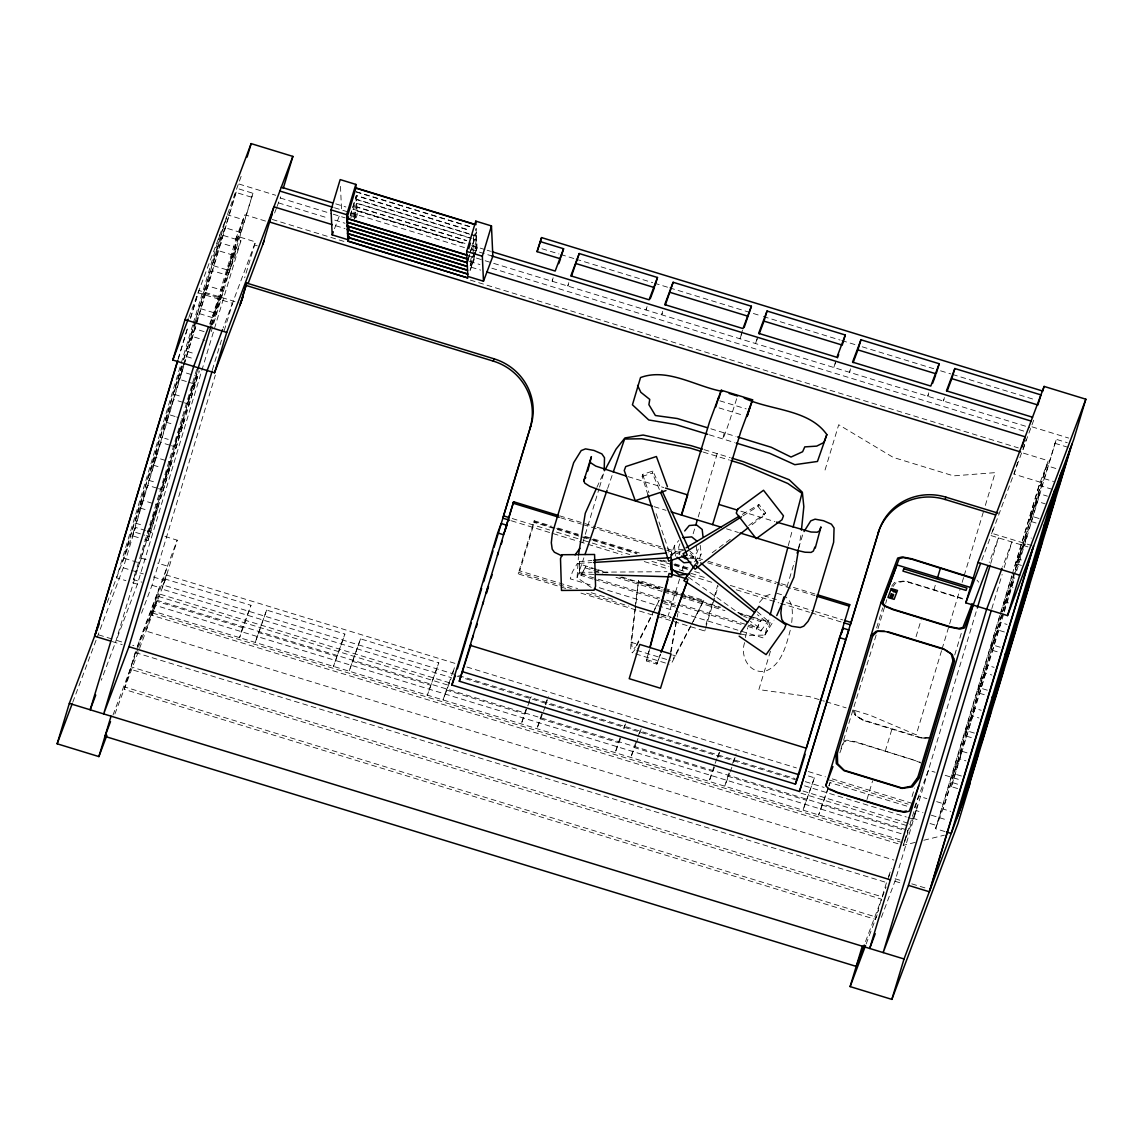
<?xml version="1.0" encoding="UTF-8"?>
<svg xmlns="http://www.w3.org/2000/svg" width="1143" height="1143" viewBox="0 0 1143 1143"><rect width="100%" height="100%" fill="white"/><g stroke="black" fill="none" stroke-linecap="round" stroke-linejoin="round"><path stroke-width="0.75" stroke-dasharray="5 3.75" d="M634.894 609.176L630.95 642.223L630.693 649.553L632.236 652.853L634.494 650.281L652.396 614.391M591.217 587.459L577.086 577.615L578.415 556.641M744.65 642.58C739.735 656.582 749.722 674.784 765.924 670.955C782.541 664.469 786.655 643.066 790.999 627.536M791.713 622.535C792.556 613.72 793.828 602.747 785.612 596.846M593.803 574.386L579.63 573.929L579.487 561.713L591.903 560.47M579.63 573.929L579.487 561.713M671.127 557.698L671.698 552.469L668.155 552.826M663.04 587.831L638.58 580.344L631.993 638.994L631.808 646.081L633.379 649.267L635.594 646.824M635.094 607.433L638.58 580.344M798.586 549.154L800.9 535.167M671.041 652.124L676.927 618.792M677.242 617.034L677.856 613.534M670.555 652.339L676.77 618.263M745.365 637.58L747.693 627.75M647.995 495.076L642.152 476.445L642.623 474.388L652.853 471.045L661.068 488.804M659.354 489.49L652.382 473.088L652.853 471.045M660.354 654.625L656.811 664.126L646.381 660.925L649.053 650.638M740.807 634.051L747.722 635.379L764.896 635.122L769.753 616.563M788.284 545.654L792.685 528.78M646.381 660.925L649.567 649.481M724.233 432.897L722.805 438.941A197.239 3.272 -73 0 0 729.72 420.553L736.992 397.707M565.685 588.431L518.208 573.886L534.21 520.779L551.169 525.98M679.614 578.958L667.955 616.477M682.114 570.614L684.114 563.928M706.045 624.221L713.661 598.789M714.175 597.089L717.718 585.23M657.239 616.463L704.717 630.993L718.19 586.03M177.994 359.416L187.781 326.969M190.352 318.426L198.082 292.794L232.415 303.309L223.171 327.898M178.337 358.859L188.124 326.398M190.695 317.854L198.939 290.522L239.187 302.852M192.738 324.969L116.529 577.801L125.93 580.673M193.253 323.255L220.013 234.429L240.887 240.816L137.403 584.187L116.315 640.294L123.058 642.352M122.458 562.042L181.408 366.446M183.38 359.902L225.442 220.342M181.866 365.86L123.901 558.198L139.546 562.985M183.837 359.331L194.31 324.569M194.81 322.94L227.386 214.813L242.002 173.922M183.752 366.117L133.817 531.838L144.761 535.195M184.266 364.417L236.787 190.167M97.098 637.537L123.301 567.8L135.474 527.409L145.49 530.466M196.653 369.432L133.331 579.558L141.818 582.158M210.041 325.012L236.815 236.172L255.503 241.902L244.688 277.778M154.005 514.536L148.761 531.481L158.634 505.22L153.934 503.777M166.935 471.616L161.692 488.561L171.564 462.301L166.878 460.858M179.88 428.682L174.636 445.641L184.509 419.381L176.679 416.981M192.81 385.762L187.566 402.722L197.439 376.447L192.753 375.018M218.684 299.923L213.441 316.868L223.314 290.608L207.669 285.821L199.239 308.239L214.884 313.025M231.615 257.004L226.371 273.949L236.244 247.688L220.599 242.887L212.169 265.319L227.814 270.105M197.839 369.232L115.457 642.566L101.284 680.271M211.226 324.812L243.045 219.613L227.386 214.813M137.403 584.187L132.188 582.601L141.375 558.127L197.868 370.703M211.784 324.512L244.873 214.755L266.062 221.242M144.847 539.61L147.976 540.568L158.634 505.22M153.319 516.336L163.206 490.076L171.564 462.301M166.264 473.416L176.136 447.142L184.509 419.381M179.194 430.497L189.066 404.222L197.439 376.447M212.541 324.769L223.314 290.608M236.244 247.688L227.886 275.463L212.227 270.662L203.797 293.094L219.456 297.88M230.943 258.804L240.816 232.529L252.946 193.253L237.301 188.452M147.976 540.568L199.411 370.918M211.241 331.627L252.946 193.253M212.341 369.932L222.471 336.914M224.185 330.641L233.272 301.038L255.503 241.902M141.518 613.205L152.019 585.273L215.341 375.147M135.317 652.324L124.158 689.358L875.395 919.372L886.554 882.339M449.599 682.828L157.634 593.431L135.403 652.567L125.001 687.072L876.252 917.1M899.97 839.848L152.148 610.876L146.061 631.079L893.883 860.05M906.085 829.661L156.548 600.161L151.976 615.32L898.098 843.777M153.462 611.376L156.505 601.275L242.587 627.636L250.974 605.304L164.892 578.944L161.849 589.045L451.399 677.699L442.998 700.03L454.443 667.598L451.899 676.013M901.141 833.676L155.019 605.219L167.464 566.114L157.677 563.128M454.928 663.354L166.378 575.015L163.335 585.102L795.057 778.54M114.914 713.946L165.035 580.573L177.208 540.182L163.863 536.096M350.244 215.698L356.33 195.496L469.559 230.172M350.258 215.97L356.345 195.767L469.573 230.443M350.915 217.813L356.502 199.296L469.73 233.958M352.63 216.813L356.673 203.083L471.588 238.273M353.801 216.97L356.845 206.869L466.701 240.516M353.816 217.241L356.859 207.14L466.715 240.773M354.544 218.87L357.016 210.669L465.187 243.788M354.544 219.185L357.03 210.941L465.187 244.059M242.587 627.636L239.544 637.737L250.974 605.304M266.633 610.091L255.189 642.523L266.633 610.091L344.886 634.065L333.442 666.483L344.886 634.065M473.116 238.816L476.145 228.443L477.202 251.474M468.201 259.175L469.716 254.117M470.23 252.432L476.317 232.243M467.701 261.118L469.73 254.389M470.244 252.703L476.331 232.515M472.445 249.76L476.488 236.029L471.416 234.472M470.087 261.976L476.66 239.83L473.288 238.787M470.244 265.49L476.831 243.616L473.459 242.587M470.259 265.762L476.845 243.888L473.473 242.845M360.531 638.851L349.101 671.284L360.531 638.851L438.783 662.811L427.353 695.244L438.783 662.811M475.531 252.332L470.087 270.391L474.831 257.775M476.017 250.688L477.017 247.402L471.945 245.859M470.559 269.134L474.531 255.932M475.031 254.275L477.017 247.674L471.959 246.131M553.155 277.792L552.14 281.164L553.341 277.978M568.814 282.592L567.8 285.95L569 282.764M526.123 709.031L521.251 723.99L531.166 696.616M647.067 306.553L646.052 309.91L647.852 305.124M582.787 542.696L599.018 488.833M599.532 487.147L604.09 472.002M541.782 713.818L536.91 728.777L542.896 712.832M662.711 311.339L661.697 314.711L662.897 311.51M545.811 704.774L548.34 696.358M675.77 605.49L659.097 600.389L653.182 612.834M620.035 737.778L615.163 752.737L620.563 738.392M742.493 330.256L739.95 338.671L741.75 333.885M624.064 728.734L626.593 720.319M693.144 533.795L695.173 527.066M698.216 516.965L717.204 453.657L716.304 456.071M635.679 742.579L630.807 757.538L635.608 744.779M757.123 338.414L755.609 343.457L757.409 338.671M639.709 733.52L641.237 728.477M713.932 766.539L709.06 781.498L714.461 767.139M835.376 362.374L833.861 367.417L835.662 362.631M717.961 757.48L719.49 752.437M728.977 772.954L724.719 786.284L729.52 773.525M850.521 368.846L849.506 372.218L850.706 369.018M733.62 762.281L735.135 757.223M786.984 586.83L794.585 561.584M798.643 548.111L803.215 532.967M770.439 651.224L758.881 689.6L809.301 696.587L824.374 701.202M825.046 470.016L838.705 424.725L893.212 457.4L953.533 475.874L995.21 472.645L984.695 507.563M814.402 777.826L802.972 810.244L814.402 777.826L807.601 775.74M928.773 392.806L927.759 396.178L928.959 392.978M828.261 787.384L818.617 815.045L828.532 787.67M944.432 397.593L943.418 400.964L944.618 397.778M876.624 627.936L882.667 607.876M829.046 785.984L830.061 782.612L912.757 807.944M876.152 635.108L839.976 751.951M878.024 628.65L885.239 604.747M885.696 603.39L886.782 599.632M866.98 799.514L872.609 780.84M916.057 636.68L921.187 619.692M885.254 751.237L891.911 729.148M933.817 590.088L935.874 583.301M941.546 650.71L916.2 734.835L869.623 715.061L852.864 709.932M942.061 648.995L960.077 589.231M962.135 582.387L963.678 577.272M964.192 575.558L984.18 509.221M912.028 796.6L914.6 788.07M954.734 654.939L961.763 631.765M991.567 533.91L993.939 526.594M1017.684 462.401L1014.141 474.188L1040.216 482.175L1013.97 569.3M915.214 842.377L903.227 845.334L907.785 830.189M904.699 841.391L918.701 796.142L926.859 798.643M1023.199 449.399L1026.243 439.298M914.571 815.13L917.615 805.029L913.1 819.074L908.028 817.516M881.396 917.315L894.955 881.239L977.336 607.905M990.724 563.485L998.453 537.867L989.209 562.456M1031.972 545.597L991.91 533.324L1034.986 416.724M991.838 608.619L1002.14 574.443M1004.197 567.614L1011.926 541.982L1002.682 566.585M944.947 831.561L935.56 828.689L1011.755 575.843M1012.269 574.143L1039.044 485.304L1048.274 460.743L1022.185 452.757M1011.898 576.129L936.731 825.546L928.587 823.06M952.848 775.683L957.42 760.524M965.778 732.749L970.35 717.604M978.722 689.829L983.28 674.684M991.653 646.909L996.225 631.765M1004.597 603.99L1009.155 588.845M1017.527 561.07L1022.099 545.911M1030.457 518.136L1035.029 502.991M935.56 828.689L944.79 804.129L1048.274 460.743M957.62 788.57L951.347 786.655L962.006 751.308L968.264 753.223M962.006 751.308L952.133 777.583L966.578 736.163L974.936 708.389L981.208 710.303M974.936 708.389L965.063 734.663L979.508 693.244L987.881 665.469L994.139 667.383M987.881 665.469L978.008 691.729L992.438 650.324L1000.811 622.549L1007.069 624.464M1014.741 574L1026.685 536.696L1031.386 538.139M1026.685 536.696L1016.813 562.97L1031.257 521.551L1039.616 493.776L1047.445 496.176M1039.616 493.776L1029.743 520.051L1044.188 478.631L1056.318 439.341L1067.276 442.698M951.347 786.655L1003.811 613.591M1004.326 611.876L1014.613 577.715M1016.684 570.886L1056.318 439.341M592.917 579.03L581.001 575.386L585.73 566.628L592.531 568.714M581.001 575.386L585.73 566.628M747.879 626.478L756.395 629.093L761.109 620.335L738.978 613.548M756.395 629.093L761.109 620.335M577.086 577.615L583.873 557.827M607.619 488.518L612.705 473.673M534.21 520.779L533.681 522.265L591.331 539.925M518.208 573.886L518.736 572.4L571.3 588.502M704.717 630.993L705.245 629.507M656.811 664.126L660.483 654.139M188.838 317.383L226.914 216.098M195.682 323.198L190.867 336.013L204.954 340.328M196.282 321.597L199.296 313.582L214.941 318.383M182.751 366.117L177.922 378.933L187.323 381.805M183.351 364.517L186.352 356.516L194.181 358.902M235.672 239.216L244.873 214.755M209.698 323.783L240.887 240.816M107.228 602.547L135.474 527.409M72.752 702.288L96.469 639.194M192.138 387.577L198.411 370.889M274.606 213.012L276.435 208.155M277.049 206.526L280.707 196.796M139.032 641.752L137.189 646.681L132.745 645.324M139.646 640.109L177.208 540.182M112.986 715.061L130.245 669.155L881.482 899.184L864.222 945.09M137.903 648.767L131.088 666.883L882.339 896.898L886.054 887.025M138.517 647.109L152.148 610.876M150.619 615.934L156.548 600.161M164.892 578.944L166.378 575.015M334.485 228.757L339.185 216.241M356.016 217.884L357.202 214.727L356.33 195.496M528.509 702.674L530.909 696.33M545.354 704.302L547.154 699.53M543.496 711.246L545.297 706.46M669.869 557.884L674.441 545.725L678.885 540.425M679.885 543.811L678.671 547.026L679.471 554.084M623.607 728.262L624.807 725.076M689.486 558.284L692.372 558.041L696.93 552.612L698.744 547.797M700.202 545.282L701.173 553.912L696.601 566.071L695.444 555.727L689.901 551.269M638.065 736.221L641.052 728.291M636.208 743.179L638.008 738.392M693.187 621.606L703.802 600.318L680.971 593.331M715.132 763.367L716.918 758.595M717.518 757.009L720.504 749.065M732.577 763.395L736.149 753.866M730.106 771.939L731.906 767.153M839.834 752.866L843.977 741.821L848.106 740.807L856.55 742.45L913.957 760.024L921.772 763.353M828.861 785.784L830.061 782.612M981.808 560.184L991.052 535.596L1027.971 546.897M888.425 876.71L891.511 868.494M914.371 807.672L928.459 770.211L935.131 772.254M887.882 879.296L890.354 872.738M866.151 943.975L878.724 910.514M903.227 845.334L916.272 810.601L922.958 812.644M1014.141 575.586L1003.883 605.89L1013.755 579.615L1003.583 612.162M1002.997 613.748L990.938 648.81L1000.811 622.549M596.86 487.389L604.233 471.488M672.084 662.226L692.401 623.178M636.38 645.266L653.61 611.219M654.396 609.676L659.097 600.389M742.993 515.85L757.98 506.363L758.952 504.477L765.596 512.993L764.638 514.893L750.722 525.766M690.758 625.735L673.213 658.754M691.572 624.149L703.802 600.318M764.896 635.122L774.025 620.092M694.944 564.999L698.073 560.541L696.058 563.385M750.551 624.207L760.924 630.979L761.91 629.593L750.38 621.363M757.266 611.676L768.025 620.978L767.039 622.364L757.338 614.648M760.924 630.979L768.025 620.978M759.466 602.39L764.724 596.289L773.582 593.16M892.912 586.73L895.669 583.001L904.813 581.201L962.835 598.975M891.654 586.116L894.612 582.344L904.956 580.815L962.977 598.589M672.098 555.241L676.542 549.94L685.371 549.197M694.501 561.856L701.173 553.912M712.203 552.726L731.877 538.096M748.736 525.537L765.596 512.993M742.25 514.393L758.952 504.477M642.152 476.445L652.382 473.088M683.643 550.197L670.169 554.612L655.825 512.836M923.787 840.262L944.347 835.176M843.991 740.893L847.049 740.15L856.393 741.964L920.172 762.195M579.301 563.342L591.66 562.585M853.021 709.803L854.707 714.732L862.908 720.276L920.929 738.035L929.43 737.935M579.815 572.3L592.26 572.214M594.046 572.2L666.955 571.7M920.929 738.035L927.459 738.021M930.716 738.007L921.072 737.649L863.051 719.89L854.707 714.732M776.783 593.246L782.912 595.117M356.159 191.71L471.073 226.9M541.953 248.745L558.984 253.96M560.684 254.489L574.315 258.661M576.015 259.175L652.682 282.65M654.382 283.178L668.012 287.35M669.712 287.865L761.695 316.039M763.41 316.554L840.062 340.028M841.762 340.543L855.393 344.715M862.208 346.8L933.745 368.718M940.56 370.803L950.79 373.932M952.49 374.447L1035.958 400.007M356.159 191.981L471.087 227.157M356.516 199.554L469.744 234.229M471.43 234.744L476.502 236.301M356.687 203.354L471.602 238.544M473.302 239.058L476.674 240.087M335.742 203.868L345.943 206.997M352.744 209.083L465.03 243.459M471.83 245.545L485.446 249.703M487.147 250.231L490.547 251.274M334.485 207.769L349.858 212.484M350.944 212.812L469.373 249.074M471.073 249.588L492.847 256.261M238.958 184.023L275.692 195.267M1031.943 426.825L1068.662 438.069M280.264 198.01L331.484 213.698M333.199 214.212L345.143 217.87M468.073 255.518L483.446 260.218M485.146 260.747L491.976 262.833M493.69 263.361L1029.8 427.511M278.435 202.868L327.955 218.027M334.785 220.128L345.029 223.256M469.659 261.418L479.917 264.562M491.861 268.219L1024.557 431.325M251.474 197.182L235.815 192.395L132.331 535.781L138.589 537.696M1054.846 443.284L1068.934 447.585M335.628 225.7L345.029 228.571M471.273 267.233L480.66 270.105M272.22 219.442L345.629 241.916M470.273 280.078L1018.327 447.885M1055.832 468.487L1046.445 465.601L1035.801 500.948L1045.188 503.834M240.816 232.529L225.171 227.743L216.741 250.16L232.386 254.96M1044.188 478.631L1053.575 481.503M254.36 244.945L257.318 245.845M1039.044 485.304L1053.132 489.618M719.89 400.836L746.25 408.908M719.061 407.908L743.779 415.481M1039.058 518.493L1031.229 516.107L1022.856 543.882L1029.114 545.797M1031.257 521.551L1037.515 523.465M710.817 428.782L735.978 436.483M709.389 434.84L734.549 442.541M704.159 449.67L730.248 457.657M703.274 452.085L729.348 460.072M1021.428 559.984L1018.299 559.027L1009.926 586.802L1013.055 587.759M1018.313 564.471L1021.442 565.428M204.111 331.613L194.724 328.741L186.295 351.158L195.696 354.03M628.093 476.645L663.869 487.604M740.85 511.178L774.925 521.608M1008.483 602.904L1005.354 601.947L996.982 629.722L1004.811 632.122M654.167 506.692L666.04 510.321M726.505 528.838L738.392 532.481M191.181 374.533L181.794 371.661L173.365 394.078L181.194 396.478M188.881 382.291L193.581 383.719M1000.254 647.267L992.424 644.866L984.052 672.641L991.881 675.042M559.684 515.85L595.503 526.823M597.217 527.352L665.455 548.24M667.169 548.769L680.814 552.941M689.343 555.555L706.403 560.77M708.117 561.299L779.769 583.23M781.469 583.759L786.598 585.33M793.413 587.416L815.602 594.203M560.842 517.822L581.316 524.094M583.016 524.608L680.271 554.384M690.501 557.527L700.745 560.656M707.56 562.742L775.811 583.644M777.511 584.159L815.045 595.66M182.809 402.307L173.422 399.436L164.992 421.853L172.822 424.253M184.38 402.793L189.066 404.222M992.438 650.324L998.711 652.239M557.941 528.052L578.287 534.281M585.073 536.353L591.86 538.439M593.546 538.953L639.323 552.969M663.069 560.241L666.455 561.284M674.941 563.87L688.5 568.028M554.941 527.98L534.553 521.737L519.822 570.9L577.586 588.588M556.641 528.509L582.13 536.31M583.83 536.824L636.494 552.955M660.283 560.241L665.383 561.799M673.884 564.399L689.172 569.085M593.017 540.439L637.108 553.941M657.454 560.17L672.713 564.842M674.399 565.356L687.972 569.514M694.744 571.586L701.531 573.672M175.122 416.495L168.85 414.58L160.42 437.012L168.25 439.398M664.669 588.331L679.342 592.831M638.208 581.344L662.669 588.831M664.297 589.331L703.416 601.304M596.132 569.143L577.358 563.399L572.372 572L570.271 578.844L592.46 585.63M597.832 569.657L608.076 572.8M621.721 576.972L666.069 590.56M667.783 591.074L683.143 595.774M684.843 596.303L720.676 607.276M737.735 612.491L751.38 616.677M753.08 617.191L770.139 622.421L768.053 629.279L763.067 637.88L676.056 611.234M594.231 569.243L606.161 572.886M619.777 577.058L662.354 590.088M664.054 590.617L679.385 595.303M681.085 595.832L721.947 608.347M987.309 690.186L979.48 687.8L971.121 715.561L978.937 717.961M585.33 567.928L592.131 570.014M593.846 570.543L602.361 573.143M615.977 577.315L661.954 591.388M663.654 591.917L678.985 596.603M680.685 597.132L724.962 610.691M743.693 616.42L747.093 617.463M748.794 617.977L760.724 621.635M169.878 445.227L160.491 442.355L152.062 464.772L159.877 467.173M171.436 445.713L176.136 447.142M979.508 693.244L985.766 695.158M581.401 574.086L659.725 598.06M666.54 600.146L675.056 602.761M681.857 604.847L746.565 624.664M748.265 625.178L756.78 627.793M594.617 579.558L659.325 599.375M661.025 599.889L741.064 624.392M663.64 603.433L675.313 607.019M599.275 587.731L674.341 610.705M165.306 460.386L155.919 457.5L147.49 479.931L155.319 482.317M591.188 592.746L613.277 599.518M660.854 614.077L671.041 617.206M661.354 614.448L671.241 617.477M586.559 593.174L628.95 606.147M661.168 616.006L669.641 618.606M580.944 593.103L655.539 615.934M974.379 733.106L966.549 730.72L958.177 758.495L966.006 760.881M156.934 488.147L147.547 485.275L139.117 507.706L146.947 510.092M158.506 488.632L163.206 490.076M966.578 736.163L972.836 738.078M826.06 701.716L846.163 707.874M630.95 642.223L637.365 644.181M672.655 654.996L675.856 655.968M636.751 650.296L670.355 660.583M152.376 503.306L142.989 500.434L134.56 522.851L142.375 525.251M635.594 653.882L669.198 664.169M646.881 659.697L657.311 662.883M961.434 776.04L953.619 773.64L942.961 808.987L950.79 811.387M147.161 530.981L155.505 533.538M945.147 775.311L960.177 779.912M146.333 535.667L149.462 536.624M952.833 782.712L959.091 784.641M141.375 558.127L147.904 560.127M936.631 801.629L944.79 804.129M466.873 667.012L796.4 767.91M808.344 771.568L825.417 776.797M832.247 778.897L914.2 803.986M829.418 780.055L908.128 804.158M123.301 567.8L129.973 569.843M131.645 570.357L143.332 573.929M153.348 577.001L165.035 580.573M931.302 815.202L947.99 820.317M805.301 781.669L824.089 787.427M457.086 676.142L799.614 781.026M152.019 585.273L159.406 587.545L151.805 612.791L903.041 842.82M912.285 818.059L920.429 820.56M804.558 785.841L906.342 817.002M803.015 791.042L908.871 823.446M158.334 596.417L447.87 685.071M801.043 793.199L909.571 826.432M258.232 632.422L336.485 656.382M352.144 661.183L430.397 685.143M446.041 689.929L524.294 713.889M539.953 718.69L618.206 742.65M633.851 747.436L712.103 771.396M727.762 776.183L806.015 800.143M821.66 804.943L902.684 829.747M98.655 634.879L113.1 639.308M895.098 878.753L903.441 881.31M911.8 883.853L926.816 888.454M112.243 641.58L122.201 644.623M894.955 881.239L901.698 883.31M135.403 652.567L886.654 882.582M512.207 518.508L549.683 530.009M556.512 532.095L582.058 539.939M583.773 540.453L590.588 542.554M592.288 543.068L629.779 554.569M651.924 561.37L668.955 566.599M679.185 569.743L684.3 571.3M691.115 573.4L706.445 578.101M730.306 585.416L776.311 599.532M786.527 602.675L813.787 611.034M815.502 611.562L842.762 619.92M511.35 520.779L577.801 541.168M579.501 541.696L586.316 543.782M588.031 544.311L622.106 554.755M644.252 561.556L668.112 568.871M690.258 575.672L712.403 582.473M736.263 589.788L778.854 602.861M780.569 603.375L809.53 612.262M811.23 612.791L841.905 622.192M862.908 720.276L855.778 715.389L853.964 708.703M688.429 577.186L744.622 617.263M976.994 580.13L978.722 582.187M757.98 506.363L764.638 514.893M690.486 553.369L698.159 563.185M642.623 474.388L648.938 492.776M696.144 545.54L696.93 552.612M674.441 545.725L675.599 556.069M340.471 186.338L341.557 209.941M671.698 552.469L671.813 555.955"/><path stroke-width="1.5" d="M604.176 470.359L604.504 457.729L601.861 453.885L593.974 450.442L585.516 448.87L581.187 450.585L573.672 462.686L552.355 533.381L551.312 542.725L552.198 549.14L554.369 552.226L562.156 555.984M801.429 530.138L803.829 506.663L802.357 492.233L789.213 479.76L743.279 461.643L731.877 458.157M671.913 575.143L671.913 559.441M781.898 603.661L780.855 613.005L781.741 619.42L783.912 622.506L791.699 626.264L800.257 627.521L803.772 626.164L808.044 621.335L812.33 612.977L833.633 542.282L834.061 528.009L831.404 524.166L823.517 520.722L815.059 519.165L810.744 520.879L804.043 531.552M578.515 554.884L585.273 513.264L596.146 489.004M798.3 550.912L793.942 577.158L776.769 615.591M649.938 647.209L669.055 573.472L687.957 579.258L661.097 652.482M770.196 614.863L787.841 547.354M793.128 527.094L801.957 493.333L787.827 483.489L742.393 464.058L730.977 460.572M650.01 647.781L667.941 579.744M722.476 391.42C695.916 386.648 667.783 367.532 640.537 377.547L632.436 404.808L648.753 419.967L675.856 424.567L707.717 434.326M106.899 735.263L98.884 756.58L57.15 743.793L69.323 703.402L99.17 624.007M243.145 296.694L214.541 372.789L172.807 360.016L184.98 319.626L251.146 143.618L292.879 156.405L283.235 188.381M177.479 361.131L94.598 636.18L110.642 641.094M95.441 633.908L177.822 360.559M247.088 157.091L251.146 143.618M197.839 369.232L211.055 325.955M222.556 329.541L207.154 370.532L103.67 713.918L128.93 646.695L212.169 371.075M98.884 756.58L111.057 716.175M214.541 372.789L226.728 332.399L292.879 156.405M239.816 305.581L246.759 283.107L494.147 358.845A54.464 52.635 20.6 0 1 531.024 425.196L494.005 547.454M240.673 303.295L246.759 283.107M1020.599 451.971L269.362 221.956L273.934 206.812L332.299 224.671M262.904 244.159L270.505 218.913M348.958 236.658L347.829 239.673L332.184 234.887L331.041 209.898L340.171 179.594L355.816 184.394L355.987 188.181L474.288 224.399M347.829 239.673L346.686 214.684L355.816 184.394M348.544 216.956L347.029 221.999L467.016 258.747M348.215 222.428L347.201 225.8L467.187 262.533L468.201 259.175M348.386 226.228L347.372 229.586L467.358 266.333M349.058 228.329L347.543 233.386L467.53 270.119M348.729 233.801L347.715 237.172L467.701 273.92M348.744 234.072L347.729 237.444L467.716 274.177M347.886 240.973L467.887 277.978L347.901 241.23L349.215 236.572M347.901 241.23L349.229 236.815M466.673 251.431L475.802 221.128L491.461 225.928L492.847 256.261L483.475 281.207L467.816 276.406L466.673 251.431L482.332 256.218L483.475 281.207M468.873 248.217L470.387 243.173M482.332 256.218L491.461 225.928M558.741 263.619L560.541 258.832L537.067 251.646L541.582 237.601L1042.416 390.949M541.582 237.601L537.067 251.646M561.042 257.146L563.585 248.731L540.11 241.544M571.386 276.377L579.23 253.532L657.482 277.492L654.953 285.907M997.996 513.121L945.933 497.176A54.464 52.635 20.6 0 0 878.667 531.638L799.486 791.485L451.842 685.028L497.676 532.938L501.206 523.537L506.978 525.309L503.449 534.71L497.676 532.938M457.443 668.784L471.345 622.649M472.373 619.235L481.646 588.474M483.703 581.63L492.962 550.869M531.024 425.196L502.834 518.165L509.649 520.251M798.343 776.283L795.399 784.127L459.3 681.214L513.621 501.748L557.97 515.336M472.316 638.794L473.345 635.379M482.575 604.747L483.603 601.347M486.161 592.846L487.704 587.731M497.448 555.398L498.477 551.998M504.634 531.566L513.621 501.748M459.3 681.214L471.045 644.538M476.188 627.507L477.217 624.107M486.447 593.446L488.504 586.63M491.076 578.115L492.09 574.7M501.334 544.039L502.363 540.639M652.467 506.178L598.16 489.547L589.688 486.289L584.716 483.089L583.83 480.76L591.402 456.629L587.759 470.987M665.297 305.138L673.141 282.278L751.394 306.238L744.15 327.498M681.328 515.007L709.532 421.924L721.276 390.234L752.58 399.821L747.065 416.481L750.108 406.394M681.628 515.093L687.715 494.905L665.569 488.118M715.775 406.908L718.818 396.807M718.747 398.65L721.276 390.234M695.687 525.38L697.201 520.336M763.995 321.126L767.039 311.025L845.291 334.999L842.248 345.086L763.995 321.126L759.209 333.885M712.618 524.594L740.835 431.511L752.58 399.821M857.907 349.887L860.95 339.785L939.203 363.745L936.16 373.847L857.907 349.887L853.107 362.645M782.412 601.975L783.941 596.932M797.128 553.169L798.143 549.797M795.399 784.127L839.548 637.623L843.091 628.207L848.863 629.979L799.486 791.485M817.302 594.731L849.72 604.647L806.344 748.251L470.23 645.338M805.101 754.266L798.943 774.711L462.844 671.798M841.548 633.322L843.091 628.207M843.605 622.721L850.421 624.807L878.667 531.638M918.786 785.841L909.256 811.187L904.685 812.302L895.34 810.487L837.319 792.728L828.675 789.027L825.803 785.627L881.024 602.404L897.698 558.041L902.27 556.927L911.614 558.741L973.95 578.344M837.305 753.223L873.323 633.736M951.805 378.633L954.848 368.532L1040.93 394.892L1037.887 404.993L951.805 378.633L947.018 391.392M937.403 578.201L940.475 568.014M891.854 999.382L904.042 958.977L970.193 782.984L958.02 823.374L891.854 999.382L850.121 986.595L862.293 946.204M965.792 602.818L977.965 562.427L1044.116 386.42L1085.85 399.207L1073.677 439.598L1007.526 615.591L965.792 602.818L980.58 563.47M917.172 779.54L953.705 658.354M1022.128 446.927L1025.171 436.826L486.918 272.02M977.336 607.905L990.209 565.199M1042.587 391.477L1044.116 386.42M1002.068 568.214L986.652 609.205L883.168 952.59L908.428 885.368L991.324 610.319M1007.526 615.591L1019.699 575.2L1085.85 399.207M1032.786 548.383L929.302 891.754L908.428 885.368M930.159 889.483L1033.643 546.097M1054.689 490.104L951.205 833.476L946.518 832.047M957.134 817.716L1060.618 474.345M958.606 813.773L969.264 778.426L977.651 756.109L967.007 791.456M1062.104 470.402L1051.446 505.749L1059.832 483.418L1070.491 448.07M995.153 698.03L1003.525 670.255L995.139 692.587L986.766 720.361L995.153 698.03L992.024 697.073M1008.097 655.11L1016.47 627.336L1008.069 649.667L999.696 677.442L1008.097 655.11L1004.968 654.153M1033.972 569.257L1042.33 541.496L1033.944 563.813L1025.571 591.588L1033.972 569.257L1030.843 568.3M1046.902 526.337L1055.275 498.562L1046.874 520.894L1038.516 548.669L1046.902 526.337L1043.773 525.38M968.492 787.513L1071.977 444.127M744.179 398.064C770.411 410.637 808.758 408.88 826.846 434.597L817.459 461.458L794.828 464.687L769.753 453.314L736.221 443.055M585.002 554.526L607.047 490.176M613.277 472.016L624.578 439.026L641.752 438.769L690.229 448.085L701.631 451.585M661.568 651.324L687.1 581.93M172.807 360.016L188.224 319.026M208.469 327.055L193.681 366.403L90.197 709.789L95.741 695.03M57.15 743.793L72.123 703.945M269.362 221.956L272.377 213.941M248.117 283.507L264.133 240.859M110.514 721.619L104.97 736.378L856.207 966.392L864.222 945.09M332.184 234.887L333.327 231.815M530.166 427.468A54.464 52.635 20.6 0 0 493.29 361.117L494.147 358.845M563.585 248.731L555.184 271.062L492.247 251.789M579.23 253.532L570.843 275.849L649.095 299.809L657.482 277.492M451.842 685.028L455.371 675.627M650.253 298.752L654.439 287.593L576.186 263.619M583.83 480.76L585.316 476.817L585.73 477.731M673.141 282.278L664.74 304.609L742.993 328.57L751.394 306.238M767.039 311.025L758.652 333.356L836.905 357.316L845.291 334.999M837.462 357.845L838.662 354.659M860.95 339.785L852.549 362.117L930.802 386.077L939.203 363.745M826.846 434.597L823.889 442.484L816.702 446.127L804.786 446.884L802.615 451.728L791.042 457.043L771.196 447.27L737.649 436.997M932.559 383.419L935.56 375.433M849.72 604.647L849.178 606.104L816.759 596.175M954.848 368.532L946.461 390.863L1032.543 417.224M882.953 602.404L897.041 564.942L970.721 587.502M825.803 785.627L832.947 766.624M877.81 533.91A54.464 52.635 20.6 0 1 945.075 499.462L945.933 497.176M972.136 603.604L962.963 627.407L958.834 628.421L950.404 626.778L892.983 609.205L885.182 605.861L882.582 602.79L899.198 558.598L903.327 557.584L911.771 559.213L973.865 578.801M972.822 605.776L964.478 627.95L959.906 629.079L950.562 627.264L892.54 609.49L883.896 605.804L881.024 602.404M987.966 565.728L973.179 605.076L869.694 948.461L875.238 933.702M850.121 986.595L865.537 945.604M579.93 548.269L575.1 554.884M605.018 470.002L616.02 449.156L624.978 437.926L643.138 435.04L691.115 445.67L702.531 449.17M685.414 578.387L686.986 576.158M740.635 632.222L758.995 606.361L785.941 624.85L784.455 628.779L766.096 654.639L739.15 636.165M917.729 777.511L911.271 786.227L902.141 788.013L844.12 770.253L837.619 763.681L837.348 752.908M684.714 530.952L689.272 525.523L696.516 524.908L702.188 529.466L702.974 536.538M872.609 635.908L877.524 631.279L884.325 631.207M871.037 635.508L876.238 631.222L885.882 631.579L943.904 649.338L952.248 654.496L954.505 661.068L919.243 778.069L912.343 786.884L901.998 788.413L843.963 770.639L836.333 763.61L835.776 752.508M747.936 527.937L695.073 569.243L683.028 553.798L741.493 516.807M686.1 547.754L739.221 516.193M665.94 490.604L635.251 500.663L624.249 470.516L625.721 466.573L656.411 456.514L667.426 486.661M906.37 810.973L903.613 811.644L895.183 810.001M593.674 560.284L666.383 552.998M689.929 574.015L679.285 575.058L671.027 568.228L670.455 563.056M682.871 537.624L691.701 536.881L697.244 541.339M688.043 558.413L685.143 558.656L681.742 555.912M690.972 562.156L683.9 562.756L676.985 557.184M593.431 562.47L671.127 557.698L671.727 576.886L595.574 574.443M740.807 634.051L699.259 626.05L672.898 617.992M670.098 292.379L748.351 316.34M281.307 187.195L332.342 202.825M279.849 191.038L332.784 207.254M491.561 255.875L1031.1 421.067M331.041 209.898L346.686 214.684M346.843 218.213L466.844 254.96M466.844 255.218L346.858 218.484L355.973 187.909L475.974 224.657L475.802 221.128M347.029 222.271L467.03 259.018M347.215 226.071L467.201 262.804M347.386 229.857L467.373 266.605M347.558 233.658L467.544 270.391M729.163 393.463L737.506 396.021M245.902 285.379L493.29 361.117M945.075 499.462L995.467 514.879M707.474 427.753L677.285 418.524L655.396 415.509L648.895 404.665L649.767 399.421L640.809 392.278L637.58 385.434M184.98 319.626L226.728 332.399M977.965 562.427L1019.699 575.2M626.393 476.117L595.774 466.101L590.802 462.886L589.917 460.558M718.704 504.392L737.449 510.121M776.626 522.122L811.087 532.024L817.188 532.209L819.474 530.852L820.945 526.909L815.273 548.011L814.859 547.111L813.373 551.04L811.101 552.412L805.001 552.226L796.1 550.14L740.092 532.995M671.141 511.893L721.419 527.28M513.064 503.191L559.141 517.308M887.725 631.708L944.047 648.953M670.641 569.528L687.957 574.843M659.711 613.948L636.651 606.89L594.46 588.845M893.483 809.487L837.762 792.428L829.961 789.099M128.93 646.695L890.526 879.881M69.323 703.402L904.042 958.977M503.692 515.893L508.792 517.465M844.463 620.449L851.278 622.535M839.548 637.623L845.32 639.394M747.593 622.263L683.857 580.601L694.944 564.999L754.566 612.434M945.475 649.924L951.176 653.839L952.991 660.511M700.759 562.87L755.923 610.519M661.826 490.418L688.7 548.54M660.74 492.762L687.2 555.084L668.669 561.156L647.995 495.076M638.337 648.381L629.207 678.685L660.511 688.257L671.112 654.025L639.823 644.438L638.337 648.381M982.194 735.506L973.836 763.281L982.223 740.95L990.595 713.175L982.194 735.506M1021.013 606.747L1012.641 634.508L1021.028 612.191L1029.4 584.416L1021.013 606.747M561.985 554.726L560.499 558.67L561.484 590.445L594.074 590.202L595.56 586.259L594.574 554.484L561.985 554.726M737.735 509.149L736.263 513.093L756.223 538.653L781.998 519.765L783.484 515.836L763.524 490.261L737.735 509.149M891.311 588.559L887.968 597.475L894.126 599.361L897.469 590.445L891.311 588.559M891.626 590.031L893.583 591.76L896.041 592.131L894.083 590.402L891.626 590.031M890.468 596.203L889.997 597.46L892.312 598.175L892.783 596.917L890.468 596.203M891.34 593.889L890.868 595.132L893.183 595.846L893.655 594.589L891.34 593.889M903.799 568.771L902.927 571.086L966.035 590.417L966.907 588.088L903.799 568.771"/></g></svg>
